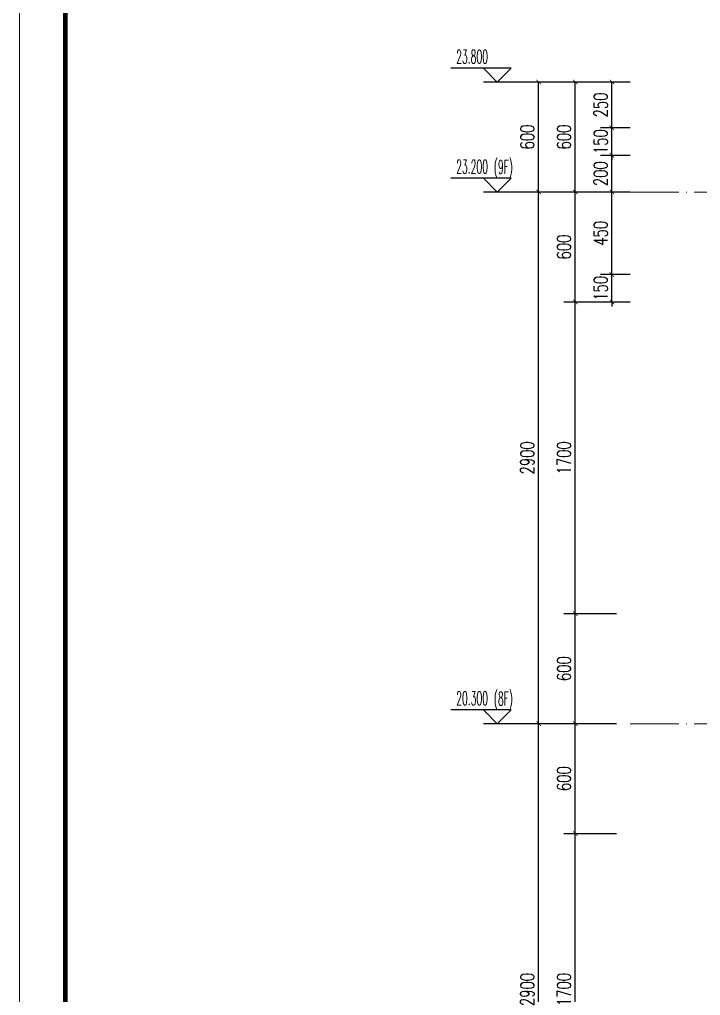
# Model space of a CAD drawing. Extents: x -668857 to 185752, y -270966 to 286822.
# Drawn here: x 14251 to 17964, y 133402 to 138726 of the extents above; entities that cross this region are included whole.
import ezdxf

# ---------------------------------------------------------------- set-up
doc = ezdxf.new("R2010")
doc.units = 0
doc.header["$LTSCALE"] = 1000
doc.linetypes.add('DOTE', pattern=[2.42, 2, -0.2, 0.02, -0.2])
doc.layers.get('0').update_dxf_attribs({"linetype": 'CONTINUOUS'})
doc.layers.get('DEFPOINTS').update_dxf_attribs({"linetype": 'CONTINUOUS'})
for name, color, linetype in [('DIM_ELEV', 3, 'CONTINUOUS'), ('PUB_DIM', 3, 'CONTINUOUS'), ('PUB_TEXT', 2, 'CONTINUOUS')]:
    doc.layers.add(name, color=color, linetype=linetype)
doc.layers.add('DOTE', color=19, linetype='DOTE', lineweight=9)
doc.layers.add('图框', color=9, linetype='CONTINUOUS', lineweight=18)
doc.styles.add('_TCH_DIM', font='SIMPLEX.shx', dxfattribs={"width": 0.7, "bigfont": 'GBCBIG.shx'})
doc.styles.add('_TCH_DIM_T3', font='SIMPLEX', dxfattribs={"width": 0.705882, "bigfont": 'GBCBIG'})
doc.dimstyles.new('_TCH_ARCH&&25', dxfattribs={"dimtxt": 74.375, "dimasz": 25, "dimexe": 62.5, "dimexo": 75, "dimgap": 25, "dimtad": 1, "dimdec": 0, "dimzin": 0, "dimdsep": 46, "dimtxsty": '_TCH_DIM_T3', "dimblk": 'ARCHTICK', "dimcen": 0.09, "dimclrt": 7, "dimazin": 0, "dimtfac": 1, "dimtdec": 0, "dimtix": 1, "dimtmove": 2, "dimatfit": 3, "dimldrblk": 'ARCHTICK', "dimfxl": 1, "dimtolj": 1, "dimtzin": 0, "dimarcsym": 0})

# ---------------------------------------------------------------- blocks, each defined once
blk = doc.blocks.new('GFDDDDRG')
at = {"layer": '图框'}
blk.add_lwpolyline([(923310, -107437), (923310, -159999), (893610, -159999), (893610, -107437)], close=True, dxfattribs=at)
blk.add_lwpolyline([(923310, -107437), (923310, -159999), (893610, -159999), (893610, -107437)], close=True, dxfattribs=at)
at = {"layer": '图框', "const_width": 50}
blk.add_lwpolyline([(894110, -159499), (922810, -159499), (922810, -108687), (894110, -108687)], close=True, dxfattribs=at)
blk = doc.blocks.new('_ArchTick')
at = {"color": 0, "linetype": 'ByBlock', "const_width": 0.15}
blk.add_lwpolyline([(-0.5, -0.5), (0.5, 0.5)], dxfattribs=at)
blk = doc.blocks.new('*D1644')
at = {"layer": 'DEFPOINTS', "color": 0, "transparency": 16777216}
for p in [(17481.4, 138384.6), (17656, 138384.6), (17656, 138134.6)]:
    blk.add_point(p, dxfattribs=at)
at = {"layer": 'PUB_DIM', "color": 0, "lineweight": -2, "transparency": 16777216}
for p, q in [((17581, 138384.6), (17418.9, 138384.6)), ((17481.4, 138134.6), (17481.4, 138384.6)), ((17581, 138134.6), (17418.9, 138134.6))]:
    blk.add_line(p, q, dxfattribs=at)
at = {"layer": 'PUB_DIM', "color": 0, "lineweight": -2, "transparency": 16777216, "xscale": 25, "yscale": 25, "zscale": 25}
for p, rotation in [((17481.4, 138384.6), 90), ((17481.4, 138134.6), 270)]:
    blk.add_blockref('_ArchTick', p, dxfattribs=dict(at, rotation=rotation))
at = {"layer": 'PUB_DIM', "color": 7, "transparency": 16777216, "insert": (17419.2, 138259.6), "char_height": 74.38, "attachment_point": 5, "rotation": 90, "style": '_TCH_DIM_T3'}
blk.add_mtext('\\A1;250', dxfattribs=at)
blk = doc.blocks.new('*D1645')
at = {"layer": 'DEFPOINTS', "color": 0, "transparency": 16777216}
for p in [(17481.4, 138134.6), (17656, 138134.6), (17656, 137984.6)]:
    blk.add_point(p, dxfattribs=at)
at = {"layer": 'PUB_DIM', "color": 0, "lineweight": -2, "transparency": 16777216}
for p, q in [((17481.4, 138134.6), (17481.4, 138159.6)), ((17581, 138134.6), (17418.9, 138134.6)), ((17481.4, 137984.6), (17481.4, 138134.6)), ((17581, 137984.6), (17418.9, 137984.6)), ((17481.4, 137984.6), (17481.4, 137959.6))]:
    blk.add_line(p, q, dxfattribs=at)
at = {"layer": 'PUB_DIM', "color": 0, "lineweight": -2, "transparency": 16777216, "xscale": 25, "yscale": 25, "zscale": 25}
for p, rotation in [((17481.4, 138134.6), 270), ((17481.4, 137984.6), 90)]:
    blk.add_blockref('_ArchTick', p, dxfattribs=dict(at, rotation=rotation))
at = {"layer": 'PUB_DIM', "color": 7, "transparency": 16777216, "insert": (17419.2, 138059.6), "char_height": 74.38, "attachment_point": 5, "rotation": 90, "style": '_TCH_DIM_T3'}
blk.add_mtext('\\A1;150', dxfattribs=at)
blk = doc.blocks.new('*D1646')
at = {"layer": 'DEFPOINTS', "color": 0, "transparency": 16777216}
for p in [(17481.4, 137984.6), (17656, 137984.6), (17656, 137784.6)]:
    blk.add_point(p, dxfattribs=at)
at = {"layer": 'PUB_DIM', "color": 0, "lineweight": -2, "transparency": 16777216}
for p, q in [((17581, 137984.6), (17418.9, 137984.6)), ((17481.4, 137784.6), (17481.4, 137984.6)), ((17581, 137784.6), (17418.9, 137784.6))]:
    blk.add_line(p, q, dxfattribs=at)
at = {"layer": 'PUB_DIM', "color": 0, "lineweight": -2, "transparency": 16777216, "xscale": 25, "yscale": 25, "zscale": 25}
for p, rotation in [((17481.4, 137984.6), 90), ((17481.4, 137784.6), 270)]:
    blk.add_blockref('_ArchTick', p, dxfattribs=dict(at, rotation=rotation))
at = {"layer": 'PUB_DIM', "color": 7, "transparency": 16777216, "insert": (17419.2, 137884.6), "char_height": 74.38, "attachment_point": 5, "rotation": 90, "style": '_TCH_DIM_T3'}
blk.add_mtext('\\A1;200', dxfattribs=at)
blk = doc.blocks.new('*D1647')
at = {"layer": 'DEFPOINTS', "color": 0, "transparency": 16777216}
for p in [(17481.4, 137784.6), (17656, 137784.6), (17656, 137334.6)]:
    blk.add_point(p, dxfattribs=at)
at = {"layer": 'PUB_DIM', "color": 0, "lineweight": -2, "transparency": 16777216}
for p, q in [((17581, 137784.6), (17418.9, 137784.6)), ((17481.4, 137334.6), (17481.4, 137784.6)), ((17581, 137334.6), (17418.9, 137334.6))]:
    blk.add_line(p, q, dxfattribs=at)
at = {"layer": 'PUB_DIM', "color": 0, "lineweight": -2, "transparency": 16777216, "xscale": 25, "yscale": 25, "zscale": 25}
for p, rotation in [((17481.4, 137784.6), 90), ((17481.4, 137334.6), 270)]:
    blk.add_blockref('_ArchTick', p, dxfattribs=dict(at, rotation=rotation))
at = {"layer": 'PUB_DIM', "color": 7, "transparency": 16777216, "insert": (17419.2, 137559.6), "char_height": 74.38, "attachment_point": 5, "rotation": 90, "style": '_TCH_DIM_T3'}
blk.add_mtext('\\A1;450', dxfattribs=at)
blk = doc.blocks.new('*D1648')
at = {"layer": 'DEFPOINTS', "color": 0, "transparency": 16777216}
for p in [(17481.4, 137334.6), (17656, 137334.6), (17656, 137184.6)]:
    blk.add_point(p, dxfattribs=at)
at = {"layer": 'PUB_DIM', "color": 0, "lineweight": -2, "transparency": 16777216}
for p, q in [((17481.4, 137334.6), (17481.4, 137359.6)), ((17581, 137334.6), (17418.9, 137334.6)), ((17481.4, 137184.6), (17481.4, 137334.6)), ((17581, 137184.6), (17418.9, 137184.6)), ((17481.4, 137184.6), (17481.4, 137159.6))]:
    blk.add_line(p, q, dxfattribs=at)
at = {"layer": 'PUB_DIM', "color": 0, "lineweight": -2, "transparency": 16777216, "xscale": 25, "yscale": 25, "zscale": 25}
for p, rotation in [((17481.4, 137334.6), 270), ((17481.4, 137184.6), 90)]:
    blk.add_blockref('_ArchTick', p, dxfattribs=dict(at, rotation=rotation))
at = {"layer": 'PUB_DIM', "color": 7, "transparency": 16777216, "insert": (17419.2, 137259.6), "char_height": 74.38, "attachment_point": 5, "rotation": 90, "style": '_TCH_DIM_T3'}
blk.add_mtext('\\A1;150', dxfattribs=at)
blk = doc.blocks.new('*D1657')
at = {"layer": 'DEFPOINTS', "color": 0, "transparency": 16777216}
for p in [(17281.4, 134284.6), (17581.4, 134284.6), (17581.4, 132584.6)]:
    blk.add_point(p, dxfattribs=at)
at = {"layer": 'PUB_DIM', "color": 0, "lineweight": -2, "transparency": 16777216}
for p, q in [((17506.4, 134284.6), (17218.9, 134284.6)), ((17281.4, 132584.6), (17281.4, 134284.6)), ((17506.4, 132584.6), (17218.9, 132584.6))]:
    blk.add_line(p, q, dxfattribs=at)
at = {"layer": 'PUB_DIM', "color": 0, "lineweight": -2, "transparency": 16777216, "xscale": 25, "yscale": 25, "zscale": 25}
for p, rotation in [((17281.4, 134284.6), 90), ((17281.4, 132584.6), 270)]:
    blk.add_blockref('_ArchTick', p, dxfattribs=dict(at, rotation=rotation))
at = {"layer": 'PUB_DIM', "color": 7, "transparency": 16777216, "insert": (17219.2, 133434.6), "char_height": 74.38, "attachment_point": 5, "rotation": 90, "style": '_TCH_DIM_T3'}
blk.add_mtext('\\A1;1700', dxfattribs=at)
blk = doc.blocks.new('*D1658')
at = {"layer": 'DEFPOINTS', "color": 0, "transparency": 16777216}
for p in [(17281.4, 134884.6), (17581.4, 134884.6), (17581.4, 134284.6)]:
    blk.add_point(p, dxfattribs=at)
at = {"layer": 'PUB_DIM', "color": 0, "lineweight": -2, "transparency": 16777216}
for p, q in [((17506.4, 134884.6), (17218.9, 134884.6)), ((17281.4, 134284.6), (17281.4, 134884.6)), ((17506.4, 134284.6), (17218.9, 134284.6))]:
    blk.add_line(p, q, dxfattribs=at)
at = {"layer": 'PUB_DIM', "color": 0, "lineweight": -2, "transparency": 16777216, "xscale": 25, "yscale": 25, "zscale": 25}
for p, rotation in [((17281.4, 134884.6), 90), ((17281.4, 134284.6), 270)]:
    blk.add_blockref('_ArchTick', p, dxfattribs=dict(at, rotation=rotation))
at = {"layer": 'PUB_DIM', "color": 7, "transparency": 16777216, "insert": (17219.2, 134584.6), "char_height": 74.38, "attachment_point": 5, "rotation": 90, "style": '_TCH_DIM_T3'}
blk.add_mtext('\\A1;600', dxfattribs=at)
blk = doc.blocks.new('*D1659')
at = {"layer": 'DEFPOINTS', "color": 0, "transparency": 16777216}
for p in [(17281.4, 135484.6), (17581.4, 135484.6), (17581.4, 134884.6)]:
    blk.add_point(p, dxfattribs=at)
at = {"layer": 'PUB_DIM', "color": 0, "lineweight": -2, "transparency": 16777216}
for p, q in [((17506.4, 135484.6), (17218.9, 135484.6)), ((17281.4, 134884.6), (17281.4, 135484.6)), ((17506.4, 134884.6), (17218.9, 134884.6))]:
    blk.add_line(p, q, dxfattribs=at)
at = {"layer": 'PUB_DIM', "color": 0, "lineweight": -2, "transparency": 16777216, "xscale": 25, "yscale": 25, "zscale": 25}
for p, rotation in [((17281.4, 135484.6), 90), ((17281.4, 134884.6), 270)]:
    blk.add_blockref('_ArchTick', p, dxfattribs=dict(at, rotation=rotation))
at = {"layer": 'PUB_DIM', "color": 7, "transparency": 16777216, "insert": (17219.2, 135184.6), "char_height": 74.38, "attachment_point": 5, "rotation": 90, "style": '_TCH_DIM_T3'}
blk.add_mtext('\\A1;600', dxfattribs=at)
blk = doc.blocks.new('*D1660')
at = {"layer": 'DEFPOINTS', "color": 0, "transparency": 16777216}
for p in [(17281.4, 137184.6), (17581.4, 137184.6), (17581.4, 135484.6)]:
    blk.add_point(p, dxfattribs=at)
at = {"layer": 'PUB_DIM', "color": 0, "lineweight": -2, "transparency": 16777216}
for p, q in [((17506.4, 137184.6), (17218.9, 137184.6)), ((17281.4, 135484.6), (17281.4, 137184.6)), ((17506.4, 135484.6), (17218.9, 135484.6))]:
    blk.add_line(p, q, dxfattribs=at)
at = {"layer": 'PUB_DIM', "color": 0, "lineweight": -2, "transparency": 16777216, "xscale": 25, "yscale": 25, "zscale": 25}
for p, rotation in [((17281.4, 137184.6), 90), ((17281.4, 135484.6), 270)]:
    blk.add_blockref('_ArchTick', p, dxfattribs=dict(at, rotation=rotation))
at = {"layer": 'PUB_DIM', "color": 7, "transparency": 16777216, "insert": (17219.2, 136334.6), "char_height": 74.38, "attachment_point": 5, "rotation": 90, "style": '_TCH_DIM_T3'}
blk.add_mtext('\\A1;1700', dxfattribs=at)
blk = doc.blocks.new('*D1661')
at = {"layer": 'DEFPOINTS', "color": 0, "transparency": 16777216}
for p in [(17281.4, 137784.6), (17581.4, 137784.6), (17581.4, 137184.6)]:
    blk.add_point(p, dxfattribs=at)
at = {"layer": 'PUB_DIM', "color": 0, "lineweight": -2, "transparency": 16777216}
for p, q in [((17506.4, 137784.6), (17218.9, 137784.6)), ((17281.4, 137184.6), (17281.4, 137784.6)), ((17506.4, 137184.6), (17218.9, 137184.6))]:
    blk.add_line(p, q, dxfattribs=at)
at = {"layer": 'PUB_DIM', "color": 0, "lineweight": -2, "transparency": 16777216, "xscale": 25, "yscale": 25, "zscale": 25}
for p, rotation in [((17281.4, 137784.6), 90), ((17281.4, 137184.6), 270)]:
    blk.add_blockref('_ArchTick', p, dxfattribs=dict(at, rotation=rotation))
at = {"layer": 'PUB_DIM', "color": 7, "transparency": 16777216, "insert": (17219.2, 137484.6), "char_height": 74.38, "attachment_point": 5, "rotation": 90, "style": '_TCH_DIM_T3'}
blk.add_mtext('\\A1;600', dxfattribs=at)
blk = doc.blocks.new('*D1662')
at = {"layer": 'DEFPOINTS', "color": 0, "transparency": 16777216}
for p in [(17281.4, 138384.6), (17581.4, 138384.6), (17581.4, 137784.6)]:
    blk.add_point(p, dxfattribs=at)
at = {"layer": 'PUB_DIM', "color": 0, "lineweight": -2, "transparency": 16777216}
for p, q in [((17506.4, 138384.6), (17218.9, 138384.6)), ((17281.4, 137784.6), (17281.4, 138384.6)), ((17506.4, 137784.6), (17218.9, 137784.6))]:
    blk.add_line(p, q, dxfattribs=at)
at = {"layer": 'PUB_DIM', "color": 0, "lineweight": -2, "transparency": 16777216, "xscale": 25, "yscale": 25, "zscale": 25}
for p, rotation in [((17281.4, 138384.6), 90), ((17281.4, 137784.6), 270)]:
    blk.add_blockref('_ArchTick', p, dxfattribs=dict(at, rotation=rotation))
at = {"layer": 'PUB_DIM', "color": 7, "transparency": 16777216, "insert": (17219.2, 138084.6), "char_height": 74.38, "attachment_point": 5, "rotation": 90, "style": '_TCH_DIM_T3'}
blk.add_mtext('\\A1;600', dxfattribs=at)
blk = doc.blocks.new('*D1665')
at = {"layer": 'DEFPOINTS', "color": 0, "transparency": 16777216}
for p in [(17081.4, 134884.6), (17581.4, 134884.6), (17581.4, 131984.6)]:
    blk.add_point(p, dxfattribs=at)
at = {"layer": 'PUB_DIM', "color": 0, "lineweight": -2, "transparency": 16777216}
for p, q in [((17506.4, 134884.6), (17018.9, 134884.6)), ((17081.4, 131984.6), (17081.4, 134884.6)), ((17506.4, 131984.6), (17018.9, 131984.6))]:
    blk.add_line(p, q, dxfattribs=at)
at = {"layer": 'PUB_DIM', "color": 0, "lineweight": -2, "transparency": 16777216, "xscale": 25, "yscale": 25, "zscale": 25}
for p, rotation in [((17081.4, 134884.6), 90), ((17081.4, 131984.6), 270)]:
    blk.add_blockref('_ArchTick', p, dxfattribs=dict(at, rotation=rotation))
at = {"layer": 'PUB_DIM', "color": 7, "transparency": 16777216, "insert": (17019.2, 133434.6), "char_height": 74.38, "attachment_point": 5, "rotation": 90, "style": '_TCH_DIM_T3'}
blk.add_mtext('\\A1;2900', dxfattribs=at)
blk = doc.blocks.new('*D1666')
at = {"layer": 'DEFPOINTS', "color": 0, "transparency": 16777216}
for p in [(17081.4, 137784.6), (17581.4, 137784.6), (17581.4, 134884.6)]:
    blk.add_point(p, dxfattribs=at)
at = {"layer": 'PUB_DIM', "color": 0, "lineweight": -2, "transparency": 16777216}
for p, q in [((17506.4, 137784.6), (17018.9, 137784.6)), ((17081.4, 134884.6), (17081.4, 137784.6)), ((17506.4, 134884.6), (17018.9, 134884.6))]:
    blk.add_line(p, q, dxfattribs=at)
at = {"layer": 'PUB_DIM', "color": 0, "lineweight": -2, "transparency": 16777216, "xscale": 25, "yscale": 25, "zscale": 25}
for p, rotation in [((17081.4, 137784.6), 90), ((17081.4, 134884.6), 270)]:
    blk.add_blockref('_ArchTick', p, dxfattribs=dict(at, rotation=rotation))
at = {"layer": 'PUB_DIM', "color": 7, "transparency": 16777216, "insert": (17019.2, 136334.6), "char_height": 74.38, "attachment_point": 5, "rotation": 90, "style": '_TCH_DIM_T3'}
blk.add_mtext('\\A1;2900', dxfattribs=at)
blk = doc.blocks.new('*D1667')
at = {"layer": 'DEFPOINTS', "color": 0, "transparency": 16777216}
for p in [(17081.4, 138384.6), (17581.4, 138384.6), (17581.4, 137784.6)]:
    blk.add_point(p, dxfattribs=at)
at = {"layer": 'PUB_DIM', "color": 0, "lineweight": -2, "transparency": 16777216}
for p, q in [((17506.4, 138384.6), (17018.9, 138384.6)), ((17081.4, 137784.6), (17081.4, 138384.6)), ((17506.4, 137784.6), (17018.9, 137784.6))]:
    blk.add_line(p, q, dxfattribs=at)
at = {"layer": 'PUB_DIM', "color": 0, "lineweight": -2, "transparency": 16777216, "xscale": 25, "yscale": 25, "zscale": 25}
for p, rotation in [((17081.4, 138384.6), 90), ((17081.4, 137784.6), 270)]:
    blk.add_blockref('_ArchTick', p, dxfattribs=dict(at, rotation=rotation))
at = {"layer": 'PUB_DIM', "color": 7, "transparency": 16777216, "insert": (17019.2, 138084.6), "char_height": 74.38, "attachment_point": 5, "rotation": 90, "style": '_TCH_DIM_T3'}
blk.add_mtext('\\A1;600', dxfattribs=at)
blk = doc.blocks.new('20210902.15310509')
at = {"layer": 'DOTE', "color": 1, "linetype": 'DOTE', "ltscale": 0.2}
for p, q in [((81211.7, -117645.9), (78043, -117645.9)), ((81211.7, -120545.9), (78043, -120545.9))]:
    blk.add_line(p, q, dxfattribs=at)

msp = doc.modelspace()

# ---------------------------------------------------------------- linework, layer by layer
at = {"layer": 'DIM_ELEV'}
for p, q in [((16931.35, 138459.56), (16603.35, 138459.56)), ((16856.35, 138384.56), (16781.35, 138459.56)), ((16856.35, 138384.56), (16931.35, 138459.56)), ((17281.35, 138384.56), (16781.35, 138384.56)), ((16931.35, 137859.56), (16603.35, 137859.56)), ((16856.35, 137784.56), (16781.35, 137859.56)), ((16856.35, 137784.56), (16931.35, 137859.56)), ((17281.35, 137784.56), (16781.35, 137784.56))]:
    msp.add_line(p, q, dxfattribs=at)
at = {"layer": 'DIM_ELEV', "color": 1}
for p, q in [((16931.35, 134959.56), (16603.35, 134959.56)), ((16856.35, 134884.56), (16781.35, 134959.56)), ((16856.35, 134884.56), (16931.35, 134959.56)), ((17281.35, 134884.56), (16781.35, 134884.56))]:
    msp.add_line(p, q, dxfattribs=at)

# ---------------------------------------------------------------- block references
at = {"xscale": 0.5, "yscale": 0.5, "zscale": 0.5}
msp.add_blockref('GFDDDDRG', (-432553.44, 198011.07), dxfattribs=at)
at = {"layer": 'DOTE'}
msp.add_blockref('20210902.15310509', (-60461.63, 255430.45), dxfattribs=at)

# ---------------------------------------------------------------- texts
at = {"layer": 'PUB_TEXT', "style": '_TCH_DIM', "width": 0.494118}
for s, p in [('23.800', (16632.25, 138485.81)), ('23.200', (16632.25, 137885.81)), ('(9F)', (16837.65, 137884.59))]:
    msp.add_text(s, height=74.375, dxfattribs=at).set_placement(p)
at = {"layer": 'PUB_TEXT', "color": 1, "style": '_TCH_DIM', "width": 0.494118}
for s, p in [('(8F)', (16837.65, 134984.59)), ('20.300', (16632.25, 134985.81))]:
    msp.add_text(s, height=74.375, dxfattribs=at).set_placement(p)

# ---------------------------------------------------------------- dimensions: what is measured, and where the dimension line sits
at = {"layer": 'PUB_DIM'}
for p1, p2, distance, picture, middle in [((17581.35, 137784.56), (17581.35, 138384.56), 500, '*D1667', (17019.17, 138084.56)), ((17581.35, 137784.56), (17581.35, 138384.56), 300, '*D1662', (17219.17, 138084.56)), ((17655.96, 138134.56), (17655.96, 138384.56), 174.61, '*D1644', (17419.17, 138259.56)), ((17655.96, 137984.56), (17655.96, 138134.56), 174.61, '*D1645', (17419.17, 138059.56)), ((17655.96, 137784.56), (17655.96, 137984.56), 174.61, '*D1646', (17419.17, 137884.56)), ((17581.35, 134884.56), (17581.35, 137784.56), 500, '*D1666', (17019.17, 136334.56)), ((17581.35, 137184.55), (17581.35, 137784.56), 300, '*D1661', (17219.17, 137484.56)), ((17655.96, 137334.56), (17655.96, 137784.56), 174.61, '*D1647', (17419.17, 137559.56)), ((17655.96, 137184.56), (17655.96, 137334.56), 174.61, '*D1648', (17419.17, 137259.56)), ((17581.35, 135484.56), (17581.35, 137184.55), 300, '*D1660', (17219.17, 136334.56)), ((17581.35, 134884.56), (17581.35, 135484.56), 300, '*D1659', (17219.17, 135184.56)), ((17581.35, 131984.56), (17581.35, 134884.56), 500, '*D1665', (17019.17, 133434.56)), ((17581.35, 134284.56), (17581.35, 134884.56), 300, '*D1658', (17219.17, 134584.56)), ((17581.35, 132584.56), (17581.35, 134284.56), 300, '*D1657', (17219.17, 133434.56))]:
    dim = msp.add_aligned_dim(p1=p1, p2=p2, distance=distance, dimstyle='_TCH_ARCH&&25', dxfattribs=at)
    dim.commit()
    dim.dimension.update_dxf_attribs({"geometry": picture, "text_midpoint": middle})

doc.saveas('drawing.dxf')
